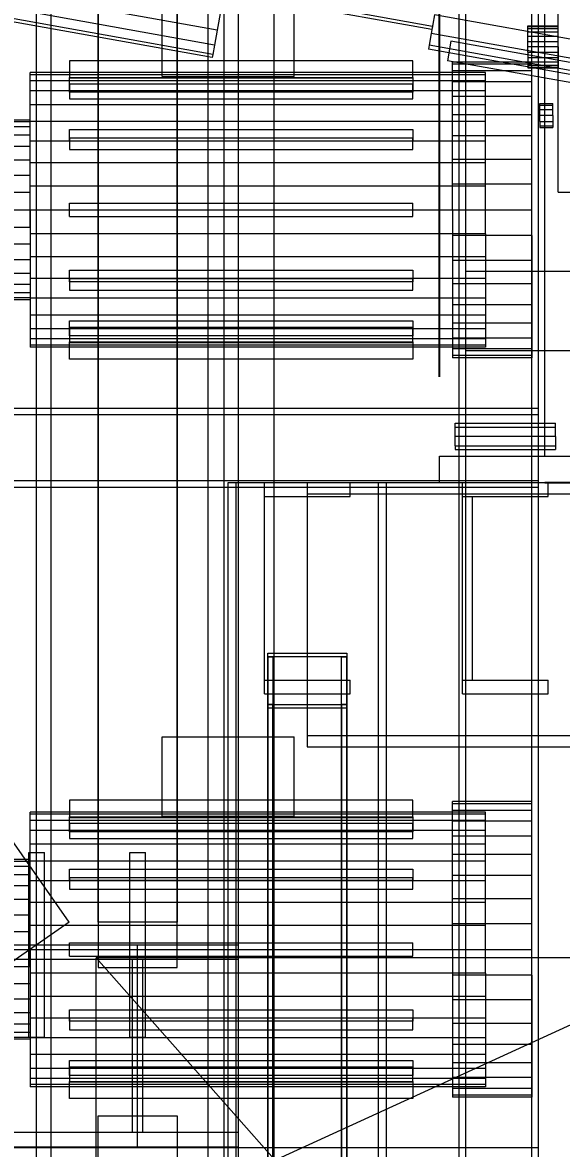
# Model space of a CAD drawing. Header units: millimetres. Extents: x -1970 to 59977, y -50268 to 6837.
# Drawn here: x 1734 to 2142, y -34504 to -33652 of the extents above; entities that cross this region are included whole.
import ezdxf

# ---------------------------------------------------------------- set-up
doc = ezdxf.new("R2010")
doc.units = ezdxf.units.MM
for name, color, linetype, lineweight in [('COTAS_O', 1, 'Continuous', 0), ('COTAS_P', 1, 'Continuous', 0), ('frontal_dos-mix', 7, 'Continuous', 0), ('frontal_dosificador', 7, 'Continuous', 0), ('frontal_secador', 7, 'Continuous', 0), ('frontal_tolva', 7, 'Continuous', 0)]:
    doc.layers.add(name, color=color, linetype=linetype, lineweight=lineweight)
doc.dimstyles.new('R19_100', dxfattribs={"dimtxt": 250, "dimasz": 150, "dimexe": 150, "dimexo": 80, "dimgap": 100, "dimtad": 1, "dimtih": 1, "dimtoh": 1, "dimdsep": 46, "dimcen": 0.09, "dimadec": 0, "dimazin": 0, "dimtfac": 1, "dimtdec": 4, "dimtofl": 0, "dimtmove": 0, "dimatfit": 3, "dimfxl": 1, "dimtolj": 1, "dimtzin": 0, "dimarcsym": 0})

# ---------------------------------------------------------------- blocks, each defined once
blk = doc.blocks.new('*D37')
at = {"layer": 'COTAS_P', "color": 0, "lineweight": -2, "transparency": 16777216}
for p, q in [((-1750, -35420), (-1750, -34450)), ((2600, -35420), (2600, -34450)), ((-1600, -34600), (2450, -34600))]:
    blk.add_line(p, q, dxfattribs=at)
at = {"layer": 'COTAS_P', "color": 0, "transparency": 16777216}
for points in [[(-1600, -34575), (-1600, -34625), (-1750, -34600)], [(2450, -34575), (2450, -34625), (2600, -34600)]]:
    blk.add_solid(points, dxfattribs=at)
at = {"layer": 'Defpoints', "color": 0, "transparency": 16777216}
for p in [(2600, -34600), (-1750, -35500), (2600, -35500)]:
    blk.add_point(p, dxfattribs=at)
blk = doc.blocks.new('*D40')
at = {"layer": 'COTAS_P', "color": 0, "lineweight": -2, "transparency": 16777216}
for p, q in [((2130, -31400), (2900, -31400)), ((2750, -33850), (2750, -31550)), ((2130, -34000), (2900, -34000))]:
    blk.add_line(p, q, dxfattribs=at)
at = {"layer": 'COTAS_P', "color": 0, "transparency": 16777216}
for points in [[(2725, -31550), (2775, -31550), (2750, -31400)], [(2725, -33850), (2775, -33850), (2750, -34000)]]:
    blk.add_solid(points, dxfattribs=at)
at = {"layer": 'Defpoints', "color": 0, "transparency": 16777216}
for p in [(2050, -31400), (2750, -31400), (2050, -34000)]:
    blk.add_point(p, dxfattribs=at)
blk = doc.blocks.new('*D41')
at = {"layer": 'COTAS_O', "color": 0, "lineweight": -2, "transparency": 16777216}
for p, q in [((2050, -33920), (2050, -33150)), ((3750, -33920), (3750, -33150)), ((2200, -33300), (3600, -33300))]:
    blk.add_line(p, q, dxfattribs=at)
at = {"layer": 'COTAS_O', "color": 0, "transparency": 16777216}
for points in [[(2200, -33275), (2200, -33325), (2050, -33300)], [(3600, -33275), (3600, -33325), (3750, -33300)]]:
    blk.add_solid(points, dxfattribs=at)
at = {"layer": 'Defpoints', "color": 0, "transparency": 16777216}
for p in [(3750, -33300), (2050, -34000), (3750, -34000)]:
    blk.add_point(p, dxfattribs=at)

msp = doc.modelspace()

# ---------------------------------------------------------------- linework, layer by layer
at = {"layer": 'frontal_dos-mix'}
for p, q in [((1881.708, -33657.311), (231.708, -33362.311)), ((1878.423, -33675.684), (228.423, -33380.684)), ((1879.675, -33668.682), (229.675, -33373.682)), ((1878, -33678.049), (228, -33383.049)), ((1875, -35980), (1875, -33577.5)), ((1925, -35980), (1925, -33577.5)), ((2044.303, -33656.989), (1936.02, -33637.629)), ((2044.752, -33654.473), (1936.47, -33635.113)), ((1884.444, -33642.009), (1881.708, -33657.311)), ((2046.302, -33645.806), (2043.785, -33659.885)), ((2282.556, -33688.045), (2046.302, -33645.806)), ((2044.752, -33654.473), (2044.303, -33656.989)), ((2046.071, -33647.098), (2044.752, -33654.473)), ((1881.708, -33657.311), (1879.675, -33668.682)), ((2043.785, -33659.885), (2042.202, -33668.736)), ((2280.039, -33702.125), (2043.785, -33659.885)), ((1879.675, -33668.682), (1878.423, -33675.684)), ((2042.202, -33668.736), (2041.663, -33671.755)), ((2277.917, -33713.994), (2041.663, -33671.755)), ((2278.456, -33710.975), (2042.202, -33668.736)), ((2058.822, -33665.777), (2056.183, -33680.542)), ((2295.076, -33708.016), (2058.822, -33665.777)), ((1878.423, -33675.684), (1878, -33678.049)), ((2292.436, -33722.782), (2056.183, -33680.542))]:
    msp.add_line(p, q, dxfattribs=at)
at = {"layer": 'frontal_dosificador'}
for p, q in [((2070, -33980), (2070, -31440)), ((2130, -33980), (2130, -31440)), ((2140, -33780), (2140, -33430)), ((2117, -33654.545), (2117, -33654)), ((2117, -33654), (2140, -33654)), ((2117, -33656.144), (2117, -33654.545)), ((2117, -33654.545), (2140, -33654.545)), ((2140, -33654.545), (2140, -33654)), ((2140, -33656.144), (2140, -33654.545)), ((2117, -33658.686), (2117, -33656.144)), ((2117, -33656.144), (2140, -33656.144)), ((2117, -33662), (2117, -33658.686)), ((2117, -33658.686), (2140, -33658.686)), ((2117, -33665.859), (2117, -33662)), ((2117, -33662), (2140, -33662)), ((2140, -33658.686), (2140, -33656.144)), ((2140, -33662), (2140, -33658.686)), ((2140, -33665.859), (2140, -33662)), ((2117, -33670), (2117, -33665.859)), ((2117, -33665.859), (2140, -33665.859)), ((2117, -33674.141), (2117, -33670)), ((2140, -33670), (2117, -33670)), ((2140, -33670), (2140, -33665.859)), ((2140, -33670), (2140, -33674.141)), ((2117, -33674.141), (2117, -33678)), ((2117, -33674.141), (2140, -33674.141)), ((2117, -33678), (2117, -33681.314)), ((2117, -33678), (2140, -33678)), ((2140, -33674.141), (2140, -33678)), ((2140, -33678), (2140, -33681.314)), ((2117, -33681.314), (2117, -33683.856)), ((2117, -33681.314), (2140, -33681.314)), ((2117, -33683.856), (2117, -33685.455)), ((2117, -33683.856), (2140, -33683.856)), ((2117, -33685.455), (2117, -33686)), ((2117, -33685.455), (2140, -33685.455)), ((2117, -33686), (2140, -33686)), ((2140, -33681.314), (2140, -33683.856)), ((2140, -33683.856), (2140, -33685.455)), ((2140, -33685.455), (2140, -33686)), ((2126, -33714.206), (2126, -33713)), ((2126, -33713), (2136, -33713)), ((2126, -33717.5), (2126, -33714.206)), ((2126, -33714.206), (2136, -33714.206)), ((2136, -33714.206), (2136, -33713)), ((2136, -33717.5), (2136, -33714.206)), ((2126, -33722), (2126, -33717.5)), ((2126, -33717.5), (2136, -33717.5)), ((2126, -33726.5), (2126, -33722)), ((2136, -33722), (2126, -33722)), ((2136, -33722), (2136, -33717.5)), ((2136, -33722), (2136, -33726.5)), ((2126, -33726.5), (2126, -33729.794)), ((2126, -33726.5), (2136, -33726.5)), ((2126, -33729.794), (2126, -33731)), ((2126, -33729.794), (2136, -33729.794)), ((2126, -33731), (2136, -33731)), ((2136, -33726.5), (2136, -33729.794)), ((2136, -33729.794), (2136, -33731)), ((2140, -33780), (2320, -33780)), ((2070, -33840), (2130, -33840)), ((2070, -33900), (2070, -33840)), ((2130, -33900), (2130, -33840)), ((2130, -33840), (3670, -33840)), ((2070, -33900), (2130, -33900)), ((2130, -33900), (3670, -33900)), ((2062, -33957.929), (2062, -33955)), ((2062, -33955), (2138, -33955)), ((2062, -33965), (2062, -33957.929)), ((2062, -33957.929), (2138, -33957.929)), ((2138, -33957.929), (2138, -33955)), ((2138, -33965), (2138, -33957.929)), ((2062, -33972.071), (2062, -33965)), ((2138, -33965), (2062, -33965)), ((2138, -33965), (2138, -33972.071)), ((2062, -33972.071), (2062, -33975)), ((2062, -33972.071), (2138, -33972.071)), ((2062, -33975), (2138, -33975)), ((2138, -33972.071), (2138, -33975)), ((2050, -33980), (2150, -33980)), ((2050, -34000), (2050, -33980)), ((2070, -33980), (2130, -33980)), ((1890, -34000), (1896, -34000)), ((1890, -35988), (1890, -34000)), ((1896, -35988), (1896, -34000)), ((1896, -34000), (2004, -34000)), ((1917.5, -34000), (1982.5, -34000)), ((1917.5, -34010.5), (1917.5, -34000)), ((1950, -34000), (3850, -34000)), ((1950, -34000), (1950, -34008.5)), ((1982.5, -34010.5), (1982.5, -34000)), ((2004, -34000), (2010, -34000)), ((2004, -35988), (2004, -34000)), ((2010, -35988), (2010, -34000)), ((2050, -34000), (2150, -34000)), ((2067.5, -34000), (2132.5, -34000)), ((2067.5, -34010.5), (2067.5, -34000)), ((2132.5, -34010.5), (2132.5, -34000)), ((1917.5, -34010.5), (1982.5, -34010.5)), ((1917.5, -34010.5), (1925, -34010.5)), ((1917.5, -34149.5), (1917.5, -34010.5)), ((1925, -34149.5), (1925, -34010.5)), ((1950, -34008.5), (3850, -34008.5)), ((1950, -34008.5), (1950, -34191.5)), ((2067.5, -34010.5), (2132.5, -34010.5)), ((2067.5, -34010.5), (2075, -34010.5)), ((2067.5, -34149.5), (2067.5, -34010.5)), ((2075, -34149.5), (2075, -34010.5)), ((1920, -35879.096), (1920, -34129.096)), ((1920, -34129.096), (1980, -34129.096)), ((1920, -34131.884), (1920, -34129.096)), ((1980, -34131.884), (1920, -34131.884)), ((1920, -34131.884), (1920, -35881.884)), ((1920, -34131.884), (1924, -34131.884)), ((1920, -34168.116), (1920, -34131.884)), ((1924, -34131.884), (1924, -35881.884)), ((1924, -34131.884), (1924, -34168.116)), ((1976, -35881.884), (1976, -34131.884)), ((1976, -34131.884), (1980, -34131.884)), ((1976, -34168.116), (1976, -34131.884)), ((1980, -34129.096), (1980, -35879.096)), ((1980, -34129.096), (1980, -34131.884)), ((1980, -35881.884), (1980, -34131.884)), ((1980, -34131.884), (1980, -34168.116)), ((1917.5, -34149.5), (1982.5, -34149.5)), ((1917.5, -34160), (1917.5, -34149.5)), ((1917.5, -34149.5), (1925, -34149.5)), ((1982.5, -34160), (1982.5, -34149.5)), ((2067.5, -34149.5), (2132.5, -34149.5)), ((2067.5, -34160), (2067.5, -34149.5)), ((2067.5, -34149.5), (2075, -34149.5)), ((2132.5, -34160), (2132.5, -34149.5)), ((1917.5, -34160), (1982.5, -34160)), ((2067.5, -34160), (2132.5, -34160)), ((1920, -35918.116), (1920, -34168.116)), ((1920, -34168.116), (1980, -34168.116)), ((1920, -34170.904), (1920, -34168.116)), ((1924, -34168.116), (1920, -34168.116)), ((1980, -34170.904), (1920, -34170.904)), ((1920, -34170.904), (1920, -35920.904)), ((1924, -35918.116), (1924, -34168.116)), ((1980, -34168.116), (1976, -34168.116)), ((1976, -34168.116), (1976, -35918.116)), ((1980, -34168.116), (1980, -35918.116)), ((1980, -34168.116), (1980, -34170.904)), ((1980, -35920.904), (1980, -34170.904)), ((1950, -34191.5), (3850, -34191.5)), ((1950, -34191.5), (1950, -34200)), ((1950, -34200), (3850, -34200))]:
    msp.add_line(p, q, dxfattribs=at)
at = {"layer": 'frontal_secador'}
for p, q in [((2065, -35980), (2065, -33443.5)), ((2070, -35980), (2070, -33443.5)), ((2120, -35980), (2120, -33443.5)), ((2125, -35980), (2125, -33443.5)), ((1840, -33692.5), (1840, -33632.5)), ((1940, -33692.5), (1940, -33632.5)), ((2030, -33680.5), (1770, -33680.5)), ((1770, -33680.5), (1770, -33693.5)), ((2030, -33693.5), (2030, -33680.5)), ((2060, -33683.202), (2060, -33681.5)), ((2120, -33681.5), (2060, -33681.5)), ((2060, -33688.254), (2060, -33683.202)), ((2120, -33683.202), (2060, -33683.202)), ((2060, -33696.505), (2060, -33688.254)), ((2120, -33688.254), (2060, -33688.254)), ((2120, -33683.202), (2120, -33681.5)), ((2120, -33688.254), (2120, -33683.202)), ((2120, -33696.505), (2120, -33688.254)), ((1740, -33691.08), (1740, -33689.5)), ((2085, -33689.5), (1740, -33689.5)), ((1740, -33695.772), (1740, -33691.08)), ((2085, -33691.08), (1740, -33691.08)), ((1740, -33703.433), (1740, -33695.772)), ((2085, -33695.772), (1740, -33695.772)), ((1770, -33704.397), (1770, -33693.139)), ((1770, -33693.139), (2030, -33693.139)), ((1770, -33698.139), (1770, -33693.139)), ((1770, -33693.5), (2030, -33693.5)), ((1840, -33692.5), (1940, -33692.5)), ((2030, -33693.139), (2030, -33704.397)), ((2030, -33693.139), (2030, -33698.139)), ((2060, -33707.703), (2060, -33696.505)), ((2120, -33696.505), (2060, -33696.505)), ((2085, -33691.08), (2085, -33689.5)), ((2085, -33695.772), (2085, -33691.08)), ((2085, -33703.433), (2085, -33695.772)), ((2120, -33707.703), (2120, -33696.505)), ((1740, -33713.831), (1740, -33703.433)), ((2085, -33703.433), (1740, -33703.433)), ((2030, -33698.139), (1770, -33698.139)), ((1770, -33698.139), (1770, -33709.397)), ((2030, -33704.397), (1770, -33704.397)), ((1770, -33704.397), (1770, -33709.397)), ((2030, -33709.397), (2030, -33698.139)), ((2030, -33709.397), (2030, -33704.397)), ((2085, -33713.831), (2085, -33703.433)), ((1740, -33726.65), (1740, -33713.831)), ((2085, -33713.831), (1740, -33713.831)), ((1770, -33709.397), (2030, -33709.397)), ((2060, -33721.508), (2060, -33707.703)), ((2120, -33707.703), (2060, -33707.703)), ((2085, -33726.65), (2085, -33713.831)), ((2120, -33721.508), (2120, -33707.703)), ((2060, -33737.5), (2060, -33721.508)), ((2120, -33721.508), (2060, -33721.508)), ((2120, -33737.5), (2120, -33721.508)), ((1740, -33725.5), (1715, -33725.5)), ((1740, -33726.807), (1715, -33726.807)), ((1740, -33730.676), (1715, -33730.676)), ((1740, -33726.807), (1740, -33725.5)), ((1740, -33741.5), (1740, -33726.65)), ((2085, -33726.65), (1740, -33726.65)), ((1740, -33730.676), (1740, -33726.807)), ((1740, -33736.96), (1740, -33730.676)), ((2085, -33741.5), (2085, -33726.65)), ((1740, -33736.96), (1715, -33736.96)), ((1740, -33745.417), (1740, -33736.96)), ((1770, -33739.17), (1770, -33732.67)), ((1770, -33732.67), (2030, -33732.67)), ((1770, -33741.33), (1770, -33732.67)), ((2030, -33739.17), (1770, -33739.17)), ((1770, -33739.17), (1770, -33747.83)), ((2030, -33732.67), (2030, -33739.17)), ((2030, -33732.67), (2030, -33741.33)), ((2030, -33747.83), (2030, -33739.17)), ((2060, -33755.194), (2060, -33737.5)), ((2120, -33737.5), (2060, -33737.5)), ((2120, -33755.194), (2120, -33737.5)), ((1740, -33745.417), (1715, -33745.417)), ((1740, -33757.93), (1740, -33741.5)), ((2085, -33741.5), (1740, -33741.5)), ((1740, -33755.721), (1740, -33745.417)), ((2030, -33741.33), (1770, -33741.33)), ((1770, -33741.33), (1770, -33747.83)), ((1770, -33747.83), (2030, -33747.83)), ((2030, -33747.83), (2030, -33741.33)), ((2085, -33757.93), (2085, -33741.5)), ((1740, -33755.721), (1715, -33755.721)), ((1740, -33767.478), (1740, -33755.721)), ((2060, -33774.051), (2060, -33755.194)), ((2120, -33755.194), (2060, -33755.194)), ((2120, -33774.051), (2120, -33755.194)), ((1740, -33775.441), (1740, -33757.93)), ((2085, -33757.93), (1740, -33757.93)), ((2085, -33775.441), (2085, -33757.93)), ((1740, -33767.478), (1715, -33767.478)), ((1740, -33780.234), (1740, -33767.478)), ((2060, -33793.5), (2060, -33774.051)), ((2120, -33774.051), (2060, -33774.051)), ((2120, -33793.5), (2120, -33774.051)), ((1740, -33780.234), (1715, -33780.234)), ((1740, -33793.5), (1740, -33775.441)), ((2085, -33775.441), (1740, -33775.441)), ((1740, -33793.5), (1740, -33780.234)), ((2085, -33793.5), (2085, -33775.441)), ((1770, -33788.5), (2030, -33788.5)), ((1770, -33798.5), (1770, -33788.5)), ((2030, -33798.5), (2030, -33788.5)), ((1715, -33793.5), (1740, -33793.5)), ((1740, -33793.5), (1740, -33811.559)), ((1740, -33793.5), (2085, -33793.5)), ((1740, -33806.766), (1740, -33793.5)), ((1770, -33798.5), (2030, -33798.5)), ((2060, -33793.5), (2060, -33812.949)), ((2060, -33793.5), (2120, -33793.5)), ((2085, -33811.559), (2085, -33793.5)), ((2120, -33812.949), (2120, -33793.5)), ((1740, -33806.766), (1715, -33806.766)), ((1740, -33806.766), (1740, -33819.522)), ((1740, -33811.559), (1740, -33829.07)), ((2085, -33811.559), (1740, -33811.559)), ((2060, -33812.949), (2060, -33831.806)), ((2120, -33812.949), (2060, -33812.949)), ((2085, -33811.559), (2085, -33829.07)), ((2120, -33812.949), (2120, -33831.806)), ((1740, -33819.522), (1715, -33819.522)), ((1740, -33819.522), (1740, -33831.279)), ((1740, -33831.279), (1715, -33831.279)), ((1740, -33829.07), (1740, -33845.5)), ((2085, -33829.07), (1740, -33829.07)), ((1740, -33831.279), (1740, -33841.583)), ((2060, -33831.806), (2060, -33849.5)), ((2120, -33831.806), (2060, -33831.806)), ((2085, -33829.07), (2085, -33845.5)), ((2120, -33831.806), (2120, -33849.5)), ((1740, -33841.583), (1715, -33841.583)), ((1740, -33841.583), (1740, -33850.04)), ((1770, -33839.17), (2030, -33839.17)), ((1770, -33845.67), (1770, -33839.17)), ((1770, -33847.83), (1770, -33839.17)), ((2030, -33839.17), (2030, -33845.67)), ((2030, -33839.17), (2030, -33847.83)), ((1740, -33850.04), (1715, -33850.04)), ((1740, -33845.5), (1740, -33860.35)), ((2085, -33845.5), (1740, -33845.5)), ((1740, -33850.04), (1740, -33856.324)), ((2030, -33845.67), (1770, -33845.67)), ((1770, -33845.67), (1770, -33854.33)), ((1770, -33847.83), (1770, -33854.33)), ((2030, -33847.83), (1770, -33847.83)), ((2030, -33854.33), (2030, -33845.67)), ((2030, -33854.33), (2030, -33847.83)), ((2060, -33849.5), (2060, -33865.492)), ((2120, -33849.5), (2060, -33849.5)), ((2085, -33845.5), (2085, -33860.35)), ((2120, -33849.5), (2120, -33865.492)), ((1740, -33856.324), (1715, -33856.324)), ((1740, -33856.324), (1740, -33860.193)), ((1770, -33854.33), (2030, -33854.33)), ((1740, -33860.193), (1715, -33860.193)), ((1740, -33861.5), (1715, -33861.5)), ((1740, -33860.193), (1740, -33861.5)), ((1740, -33860.35), (1740, -33873.169)), ((2085, -33860.35), (1740, -33860.35)), ((2060, -33865.492), (2060, -33879.297)), ((2120, -33865.492), (2060, -33865.492)), ((2085, -33860.35), (2085, -33873.169)), ((2120, -33865.492), (2120, -33879.297)), ((1740, -33873.169), (1740, -33883.567)), ((2085, -33873.169), (1740, -33873.169)), ((2085, -33873.169), (2085, -33883.567)), ((1740, -33883.567), (1740, -33891.228)), ((2085, -33883.567), (1740, -33883.567)), ((1770, -33877.603), (2030, -33877.603)), ((1770, -33888.861), (1770, -33877.603)), ((1770, -33882.603), (1770, -33877.603)), ((1770, -33882.603), (1770, -33893.861)), ((2030, -33882.603), (1770, -33882.603)), ((2030, -33877.603), (2030, -33888.861)), ((2030, -33877.603), (2030, -33882.603)), ((2030, -33893.861), (2030, -33882.603)), ((2060, -33879.297), (2060, -33890.495)), ((2120, -33879.297), (2060, -33879.297)), ((2085, -33883.567), (2085, -33891.228)), ((2120, -33879.297), (2120, -33890.495)), ((1740, -33891.228), (1740, -33895.92)), ((2085, -33891.228), (1740, -33891.228)), ((2030, -33888.861), (1770, -33888.861)), ((1770, -33888.861), (1770, -33893.861)), ((1770, -33893.5), (2030, -33893.5)), ((1770, -33906.5), (1770, -33893.5)), ((2030, -33893.861), (2030, -33888.861)), ((2030, -33893.5), (2030, -33906.5)), ((2060, -33890.495), (2060, -33898.746)), ((2120, -33890.495), (2060, -33890.495)), ((2085, -33891.228), (2085, -33895.92)), ((2120, -33890.495), (2120, -33898.746)), ((1740, -33895.92), (1740, -33897.5)), ((2085, -33895.92), (1740, -33895.92)), ((2085, -33897.5), (1740, -33897.5)), ((1770, -33893.861), (2030, -33893.861)), ((2060, -33898.746), (2060, -33903.798)), ((2120, -33898.746), (2060, -33898.746)), ((2085, -33895.92), (2085, -33897.5)), ((2120, -33898.746), (2120, -33903.798)), ((2030, -33906.5), (1770, -33906.5)), ((2060, -33903.798), (2060, -33905.5)), ((2120, -33903.798), (2060, -33903.798)), ((2120, -33905.5), (2060, -33905.5)), ((2120, -33903.798), (2120, -33905.5)), ((1325, -33943.5), (2125, -33943.5)), ((2125, -33948.5), (2125, -33943.5)), ((1325, -33948.5), (2125, -33948.5)), ((2125, -33998.5), (2125, -33948.5)), ((1325, -33998.5), (2125, -33998.5)), ((1325, -34003.5), (2125, -34003.5)), ((2125, -34003.5), (2125, -33998.5)), ((1840, -34192.5), (1940, -34192.5)), ((1840, -34252.5), (1840, -34192.5)), ((1940, -34252.5), (1940, -34192.5)), ((2030, -34240.5), (1770, -34240.5)), ((1770, -34240.5), (1770, -34253.5)), ((2030, -34253.5), (2030, -34240.5)), ((2060, -34243.202), (2060, -34241.5)), ((2120, -34241.5), (2060, -34241.5)), ((2060, -34248.254), (2060, -34243.202)), ((2120, -34243.202), (2060, -34243.202)), ((2120, -34243.202), (2120, -34241.5)), ((2120, -34248.254), (2120, -34243.202)), ((1740, -34251.08), (1740, -34249.5)), ((2085, -34249.5), (1740, -34249.5)), ((1740, -34255.772), (1740, -34251.08)), ((2085, -34251.08), (1740, -34251.08)), ((2060, -34256.505), (2060, -34248.254)), ((2120, -34248.254), (2060, -34248.254)), ((2085, -34251.08), (2085, -34249.5)), ((2085, -34255.772), (2085, -34251.08)), ((2120, -34256.505), (2120, -34248.254)), ((1740, -34263.433), (1740, -34255.772)), ((2085, -34255.772), (1740, -34255.772)), ((1770, -34264.397), (1770, -34253.139)), ((1770, -34253.139), (2030, -34253.139)), ((1770, -34258.139), (1770, -34253.139)), ((1770, -34253.5), (2030, -34253.5)), ((2030, -34258.139), (1770, -34258.139)), ((1770, -34258.139), (1770, -34269.397)), ((1840, -34252.5), (1940, -34252.5)), ((2030, -34253.139), (2030, -34264.397)), ((2030, -34253.139), (2030, -34258.139)), ((2030, -34269.397), (2030, -34258.139)), ((2060, -34267.703), (2060, -34256.505)), ((2120, -34256.505), (2060, -34256.505)), ((2085, -34263.433), (2085, -34255.772)), ((2120, -34267.703), (2120, -34256.505)), ((1740, -34273.831), (1740, -34263.433)), ((2085, -34263.433), (1740, -34263.433)), ((2030, -34264.397), (1770, -34264.397)), ((1770, -34264.397), (1770, -34269.397)), ((2030, -34269.397), (2030, -34264.397)), ((2060, -34281.508), (2060, -34267.703)), ((2120, -34267.703), (2060, -34267.703)), ((2085, -34273.831), (2085, -34263.433)), ((2120, -34281.508), (2120, -34267.703)), ((1740, -34286.65), (1740, -34273.831)), ((2085, -34273.831), (1740, -34273.831)), ((1770, -34269.397), (2030, -34269.397)), ((2085, -34286.65), (2085, -34273.831)), ((1740, -34285.5), (1715, -34285.5)), ((1740, -34286.807), (1740, -34285.5)), ((2060, -34297.5), (2060, -34281.508)), ((2120, -34281.508), (2060, -34281.508)), ((2120, -34297.5), (2120, -34281.508)), ((1740, -34286.807), (1715, -34286.807)), ((1740, -34290.676), (1715, -34290.676)), ((1740, -34301.5), (1740, -34286.65)), ((2085, -34286.65), (1740, -34286.65)), ((1740, -34290.676), (1740, -34286.807)), ((1740, -34296.96), (1740, -34290.676)), ((1770, -34299.17), (1770, -34292.67)), ((1770, -34292.67), (2030, -34292.67)), ((1770, -34301.33), (1770, -34292.67)), ((2030, -34292.67), (2030, -34299.17)), ((2030, -34292.67), (2030, -34301.33)), ((2085, -34301.5), (2085, -34286.65)), ((1740, -34296.96), (1715, -34296.96)), ((1740, -34305.417), (1740, -34296.96)), ((1740, -34317.93), (1740, -34301.5)), ((2085, -34301.5), (1740, -34301.5)), ((2030, -34299.17), (1770, -34299.17)), ((1770, -34299.17), (1770, -34307.83)), ((2030, -34301.33), (1770, -34301.33)), ((1770, -34301.33), (1770, -34307.83)), ((2030, -34307.83), (2030, -34299.17)), ((2030, -34307.83), (2030, -34301.33)), ((2060, -34315.194), (2060, -34297.5)), ((2120, -34297.5), (2060, -34297.5)), ((2085, -34317.93), (2085, -34301.5)), ((2120, -34315.194), (2120, -34297.5)), ((1740, -34305.417), (1715, -34305.417)), ((1740, -34315.721), (1740, -34305.417)), ((1770, -34307.83), (2030, -34307.83)), ((1740, -34315.721), (1715, -34315.721)), ((1740, -34327.478), (1740, -34315.721)), ((1740, -34335.441), (1740, -34317.93)), ((2085, -34317.93), (1740, -34317.93)), ((2060, -34334.051), (2060, -34315.194)), ((2120, -34315.194), (2060, -34315.194)), ((2085, -34335.441), (2085, -34317.93)), ((2120, -34334.051), (2120, -34315.194)), ((1740, -34327.478), (1715, -34327.478)), ((1740, -34340.234), (1740, -34327.478)), ((1740, -34353.5), (1740, -34335.441)), ((2085, -34335.441), (1740, -34335.441)), ((2060, -34353.5), (2060, -34334.051)), ((2120, -34334.051), (2060, -34334.051)), ((2085, -34353.5), (2085, -34335.441)), ((2120, -34353.5), (2120, -34334.051)), ((1740, -34340.234), (1715, -34340.234)), ((1740, -34353.5), (1740, -34340.234)), ((1715, -34353.5), (1740, -34353.5)), ((1740, -34353.5), (1740, -34371.559)), ((1740, -34353.5), (2085, -34353.5)), ((1740, -34366.766), (1740, -34353.5)), ((1770, -34348.5), (2030, -34348.5)), ((1770, -34358.5), (1770, -34348.5)), ((2030, -34358.5), (2030, -34348.5)), ((2060, -34353.5), (2060, -34372.949)), ((2060, -34353.5), (2120, -34353.5)), ((2085, -34371.559), (2085, -34353.5)), ((2120, -34372.949), (2120, -34353.5)), ((1770, -34358.5), (2030, -34358.5)), ((1790, -34575.203), (1790, -34360)), ((1790, -34890), (1790, -34360)), ((2260, -34890), (1790, -34360)), ((2260, -34360), (1790, -34360)), ((2260, -34360), (1790, -34575.203)), ((1740, -34366.766), (1715, -34366.766)), ((1740, -34366.766), (1740, -34379.522)), ((1740, -34379.522), (1715, -34379.522)), ((1740, -34371.559), (1740, -34389.07)), ((2085, -34371.559), (1740, -34371.559)), ((1740, -34379.522), (1740, -34391.279)), ((2060, -34372.949), (2060, -34391.806)), ((2120, -34372.949), (2060, -34372.949)), ((2085, -34371.559), (2085, -34389.07)), ((2120, -34372.949), (2120, -34391.806)), ((1740, -34391.279), (1715, -34391.279)), ((1740, -34389.07), (1740, -34405.5)), ((2085, -34389.07), (1740, -34389.07)), ((1740, -34391.279), (1740, -34401.583)), ((2060, -34391.806), (2060, -34409.5)), ((2120, -34391.806), (2060, -34391.806)), ((2085, -34389.07), (2085, -34405.5)), ((2120, -34391.806), (2120, -34409.5)), ((1740, -34401.583), (1715, -34401.583)), ((1740, -34401.583), (1740, -34410.04)), ((1770, -34399.17), (2030, -34399.17)), ((1770, -34405.67), (1770, -34399.17)), ((1770, -34407.83), (1770, -34399.17)), ((2030, -34399.17), (2030, -34405.67)), ((2030, -34399.17), (2030, -34407.83)), ((1740, -34410.04), (1715, -34410.04)), ((1740, -34405.5), (1740, -34420.35)), ((2085, -34405.5), (1740, -34405.5)), ((1740, -34410.04), (1740, -34416.324)), ((2030, -34405.67), (1770, -34405.67)), ((1770, -34405.67), (1770, -34414.33)), ((1770, -34407.83), (1770, -34414.33)), ((2030, -34407.83), (1770, -34407.83)), ((2030, -34414.33), (2030, -34405.67)), ((2030, -34414.33), (2030, -34407.83)), ((2060, -34409.5), (2060, -34425.492)), ((2120, -34409.5), (2060, -34409.5)), ((2085, -34405.5), (2085, -34420.35)), ((2120, -34409.5), (2120, -34425.492)), ((1740, -34416.324), (1715, -34416.324)), ((1740, -34420.193), (1715, -34420.193)), ((1740, -34421.5), (1715, -34421.5)), ((1740, -34416.324), (1740, -34420.193)), ((1740, -34420.193), (1740, -34421.5)), ((1740, -34420.35), (1740, -34433.169)), ((2085, -34420.35), (1740, -34420.35)), ((1770, -34414.33), (2030, -34414.33)), ((2085, -34420.35), (2085, -34433.169)), ((2060, -34425.492), (2060, -34439.297)), ((2120, -34425.492), (2060, -34425.492)), ((2120, -34425.492), (2120, -34439.297)), ((1740, -34433.169), (1740, -34443.567)), ((2085, -34433.169), (1740, -34433.169)), ((1770, -34437.603), (2030, -34437.603)), ((1770, -34448.861), (1770, -34437.603)), ((1770, -34442.603), (1770, -34437.603)), ((2030, -34437.603), (2030, -34448.861)), ((2030, -34437.603), (2030, -34442.603)), ((2060, -34439.297), (2060, -34450.495)), ((2120, -34439.297), (2060, -34439.297)), ((2085, -34433.169), (2085, -34443.567)), ((2120, -34439.297), (2120, -34450.495)), ((1740, -34443.567), (1740, -34451.228)), ((2085, -34443.567), (1740, -34443.567)), ((1770, -34442.603), (1770, -34453.861)), ((2030, -34442.603), (1770, -34442.603)), ((2030, -34453.861), (2030, -34442.603)), ((2085, -34443.567), (2085, -34451.228)), ((1740, -34451.228), (1740, -34455.92)), ((2085, -34451.228), (1740, -34451.228)), ((1740, -34455.92), (1740, -34457.5)), ((2085, -34455.92), (1740, -34455.92)), ((2030, -34448.861), (1770, -34448.861)), ((1770, -34448.861), (1770, -34453.861)), ((1770, -34453.5), (2030, -34453.5)), ((1770, -34466.5), (1770, -34453.5)), ((1770, -34453.861), (2030, -34453.861)), ((2030, -34453.861), (2030, -34448.861)), ((2030, -34453.5), (2030, -34466.5)), ((2060, -34450.495), (2060, -34458.746)), ((2120, -34450.495), (2060, -34450.495)), ((2085, -34451.228), (2085, -34455.92)), ((2085, -34455.92), (2085, -34457.5)), ((2120, -34450.495), (2120, -34458.746)), ((2085, -34457.5), (1740, -34457.5)), ((2060, -34458.746), (2060, -34463.798)), ((2120, -34458.746), (2060, -34458.746)), ((2060, -34463.798), (2060, -34465.5)), ((2120, -34463.798), (2060, -34463.798)), ((2120, -34458.746), (2120, -34463.798)), ((2120, -34463.798), (2120, -34465.5)), ((2030, -34466.5), (1770, -34466.5)), ((2120, -34465.5), (2060, -34465.5)), ((1325, -34503.5), (2125, -34503.5)), ((2125, -34508.5), (2125, -34503.5))]:
    msp.add_line(p, q, dxfattribs=at)
at = {"layer": 'frontal_tolva'}
for p, q in [((1745, -35980), (1745, -32700)), ((1756, -35980), (1756, -32700)), ((1887, -35980), (1887, -32700)), ((1898, -35980), (1898, -32700)), ((1769.584, -34332.806), (722.584, -32835.806)), ((1791.5, -34332.806), (1791.5, -32835.806)), ((1851.5, -32835.806), (1851.5, -34332.806)), ((1791.5, -32870.194), (1791.5, -34367.194)), ((1851.5, -34367.194), (1851.5, -32870.194)), ((1739, -34280), (1751, -34280)), ((1739, -34420), (1739, -34280)), ((1751, -34420), (1751, -34280)), ((1815.5, -34280), (1827.5, -34280)), ((1815.5, -34420), (1815.5, -34280)), ((1827.5, -34420), (1827.5, -34280)), ((1769.584, -34332.806), (1720.416, -34367.194)), ((1851.5, -34332.806), (1791.5, -34332.806)), ((1791.5, -34332.806), (1791.5, -34367.194)), ((1851.5, -34367.194), (1851.5, -34332.806)), ((-1821.5, -34350), (1821.5, -34350)), ((1745, -34350), (1898, -34350)), ((1745, -34361), (1745, -34350)), ((1821.5, -34361), (1821.5, -34350)), ((1898, -34361), (1898, -34350)), ((-1821.5, -34361), (1821.5, -34361)), ((1745, -34361), (1898, -34361)), ((1817.5, -34361), (1825.5, -34361)), ((1817.5, -34492), (1817.5, -34361)), ((1821.5, -34492), (1821.5, -34361)), ((1825.5, -34492), (1825.5, -34361)), ((1791.5, -34367.194), (1851.5, -34367.194)), ((1739, -34420), (1751, -34420)), ((1815.5, -34420), (1827.5, -34420)), ((1791.5, -35316.567), (1791.5, -34479.567)), ((1791.5, -34479.567), (1851.5, -34479.567)), ((1791.5, -34526.433), (1791.5, -34479.567)), ((1851.5, -34479.567), (1851.5, -35316.567)), ((1851.5, -34479.567), (1851.5, -34526.433)), ((-1821.5, -34492), (1821.5, -34492)), ((1745, -34492), (1898, -34492)), ((1745, -34503), (1745, -34492)), ((1817.5, -34492), (1825.5, -34492)), ((1821.5, -34503), (1821.5, -34492)), ((1898, -34503), (1898, -34492)), ((-1821.5, -34503), (1821.5, -34503)), ((1745, -34503), (1898, -34503))]:
    msp.add_line(p, q, dxfattribs=at)

# ---------------------------------------------------------------- dimensions: what is measured, and where the dimension line sits
at = {"layer": 'COTAS_O'}
dim = msp.add_aligned_dim(p1=(2050, -34000), p2=(3750, -34000), distance=700, text='<> O', dimstyle='R19_100', dxfattribs=at)
dim.commit()
dim.dimension.update_dxf_attribs({"geometry": '*D41', "text_midpoint": (2900, -33300)})
at = {"layer": 'COTAS_P'}
for p1, p2, distance, picture, middle in [((2050, -34000), (2050, -31400), -700, '*D40', (2750, -32700)), ((-1750, -35500), (2600, -35500), 900, '*D37', (425, -34600))]:
    dim = msp.add_aligned_dim(p1=p1, p2=p2, distance=distance, text='<> P', dimstyle='R19_100', dxfattribs=at)
    dim.commit()
    dim.dimension.update_dxf_attribs({"geometry": picture, "text_midpoint": middle})

doc.saveas('drawing.dxf')
